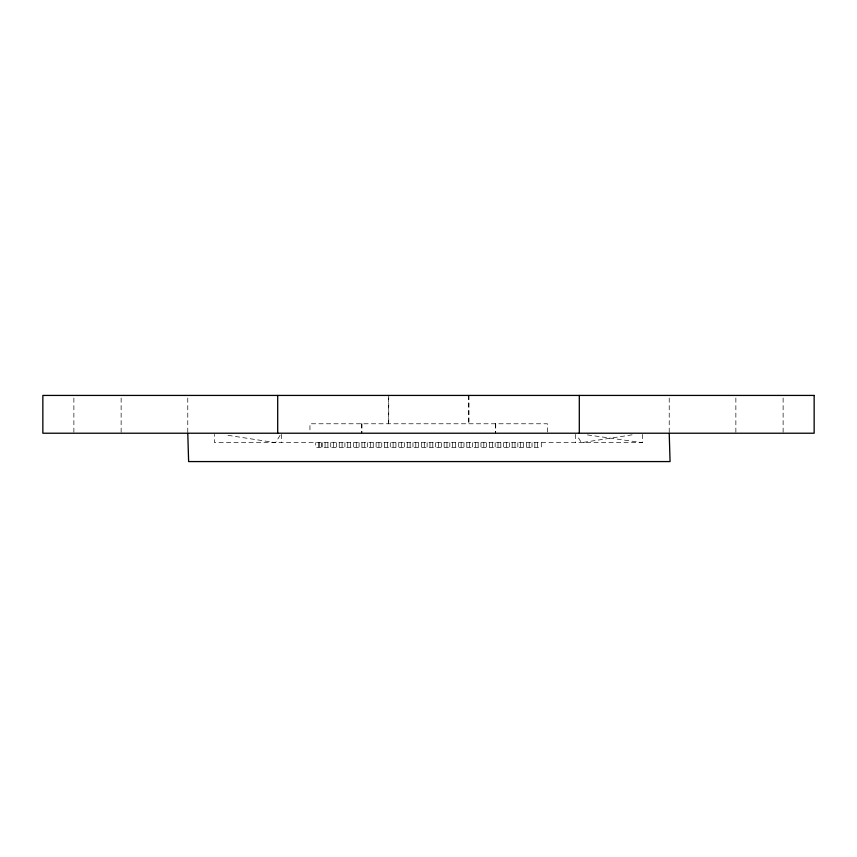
<?xml version="1.0" encoding="UTF-8"?>
<svg xmlns="http://www.w3.org/2000/svg" width="857" height="857" viewBox="0 0 857 857"><rect width="100%" height="100%" fill="white"/><g stroke="black" fill="none" stroke-linecap="round" stroke-linejoin="round"><path stroke-width="0.64" stroke-dasharray="4.29 3.21" d="M280.1 435.324L275.59 442.673L224.92 434.831M632.08 434.831L581.41 442.673L576.9 435.324M642.471 434.403L642.471 442.673L214.529 442.673L214.529 434.403M587.409 434.895L642.471 442.673M783.116 398.034L783.116 433.224M735.863 398.034L735.863 433.224M669.221 398.034L669.221 431.917M575.604 434.403L575.604 442.673M547.409 432.046L547.409 423.776L309.955 423.776L309.955 432.046M541.292 442.673L541.292 447.397L315.708 447.397L315.708 442.673M537.682 442.673L537.682 447.397M534.854 442.673L534.854 447.397M532.015 442.673L532.015 447.397M529.187 442.673L529.187 447.397M526.348 442.673L526.348 447.397M523.509 442.673L523.509 447.397M520.681 442.673L520.681 447.397M517.842 442.673L517.842 447.397M515.003 442.673L515.003 447.397M512.175 442.673L512.175 447.397M509.337 442.673L509.337 447.397M506.498 442.673L506.498 447.397M503.67 442.673L503.67 447.397M500.831 442.673L500.831 447.397M498.003 442.673L498.003 447.397M495.721 423.776L495.721 433.224M495.367 423.776L495.367 433.224M495.164 442.673L495.164 447.397M492.325 442.673L492.325 447.397M489.497 442.673L489.497 447.397M486.658 442.673L486.658 447.397M483.819 442.673L483.819 447.397M480.991 442.673L480.991 447.397M478.152 442.673L478.152 447.397M475.314 442.673L475.314 447.397M472.486 442.673L472.486 447.397M469.647 442.673L469.647 447.397M468.983 395.431L468.983 423.776M468.618 395.431L468.618 423.776M466.819 442.673L466.819 447.397M463.98 442.673L463.98 447.397M461.141 442.673L461.141 447.397M458.313 442.673L458.313 447.397M455.474 442.673L455.474 447.397M452.635 442.673L452.635 447.397M449.807 442.673L449.807 447.397M446.968 442.673L446.968 447.397M444.13 442.673L444.13 447.397M441.301 442.673L441.301 447.397M438.463 442.673L438.463 447.397M435.624 442.673L435.624 447.397M432.796 442.673L432.796 447.397M429.957 442.673L429.957 447.397M427.129 442.673L427.129 447.397M424.29 442.673L424.29 447.397M421.451 442.673L421.451 447.397M418.623 442.673L418.623 447.397M415.784 442.673L415.784 447.397M412.945 442.673L412.945 447.397M410.117 442.673L410.117 447.397M407.279 442.673L407.279 447.397M404.44 442.673L404.44 447.397M401.612 442.673L401.612 447.397M398.773 442.673L398.773 447.397M395.945 442.673L395.945 447.397M393.106 442.673L393.106 447.397M390.267 442.673L390.267 447.397M388.735 395.431L388.735 423.776M388.382 398.002L388.382 423.776M387.439 442.673L387.439 447.397M384.6 442.673L384.6 447.397M381.761 442.673L381.761 447.397M378.933 442.673L378.933 447.397M376.094 442.673L376.094 447.397M373.256 442.673L373.256 447.397M370.428 442.673L370.428 447.397M367.589 442.673L367.589 447.397M364.761 442.673L364.761 447.397M361.986 423.776L361.986 433.224M361.922 442.673L361.922 447.397M361.633 423.776L361.633 433.224M359.083 442.673L359.083 447.397M356.255 442.673L356.255 447.397M353.416 442.673L353.416 447.397M350.577 442.673L350.577 447.397M347.749 442.673L347.749 447.397M344.91 442.673L344.91 447.397M342.072 442.673L342.072 447.397M339.243 442.673L339.243 447.397M336.405 442.673L336.405 447.397M333.566 442.673L333.566 447.397M330.738 442.673L330.738 447.397M327.899 442.673L327.899 447.397M325.071 442.673L325.071 447.397M322.232 442.673L322.232 447.397M321.386 442.673L321.386 447.397M319.393 442.673L319.393 447.397M318.547 442.673L318.547 447.397M281.396 434.403L281.396 442.673M187.779 398.034L187.779 431.917M121.137 398.034L121.137 433.224M73.884 398.034L73.884 433.224"/><path stroke-width="1.29" d="M669.221 433.224L670.067 461.569L188.626 461.569L187.779 433.224M579.3 395.431L579.3 433.224M277.7 395.431L277.7 433.224M814.15 395.431L42.85 395.431L42.85 433.224L814.15 433.224L814.15 395.431"/></g></svg>
